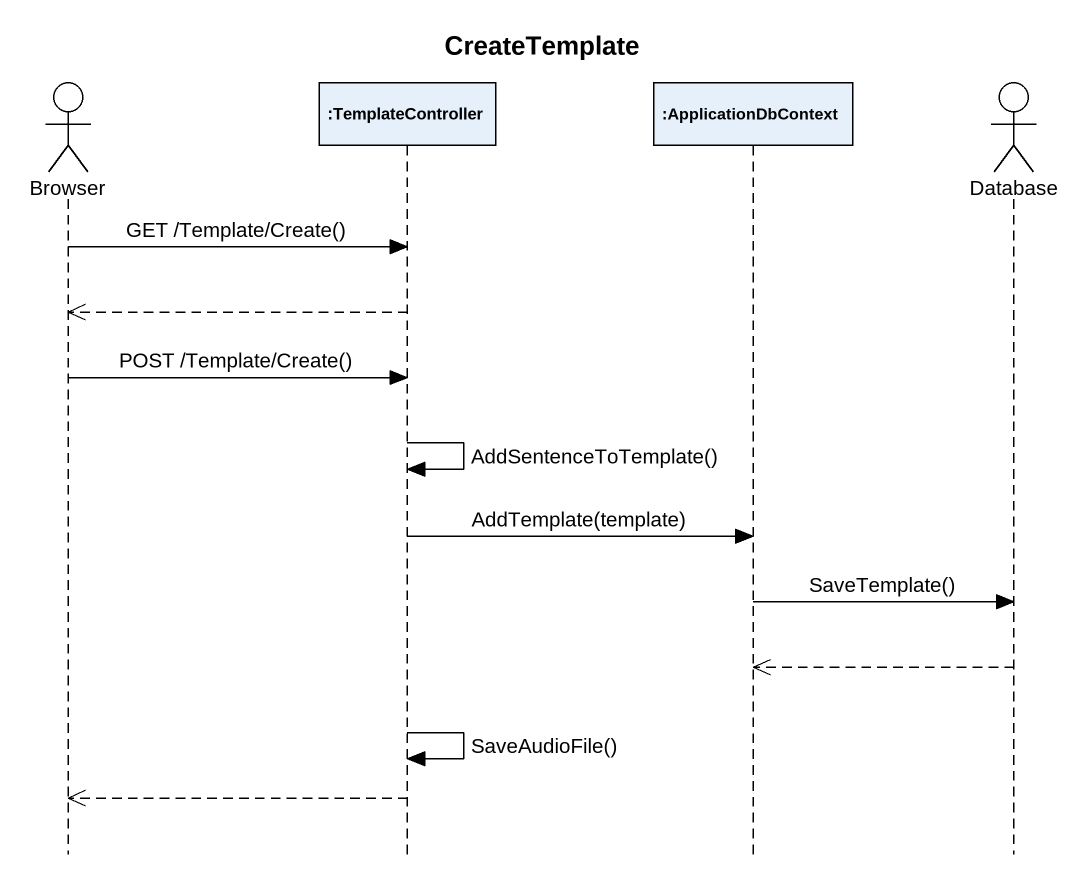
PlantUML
@startuml
title CreateTemplate
hide footbox
actor Browser
participant ":TemplateController" as TemplateController
participant ":ApplicationDbContext" as ApplicationDbContext
actor "Database" as Database_

Browser -> TemplateController : GET /Template/Create()
TemplateController -->> Browser
Browser -> TemplateController : POST /Template/Create()
TemplateController -> TemplateController : AddSentenceToTemplate()
TemplateController -> ApplicationDbContext : AddTemplate(template)
ApplicationDbContext -> Database_ : SaveTemplate()
Database_ -->> ApplicationDbContext
TemplateController -> TemplateController : SaveAudioFile()
TemplateController -->> Browser
@enduml
